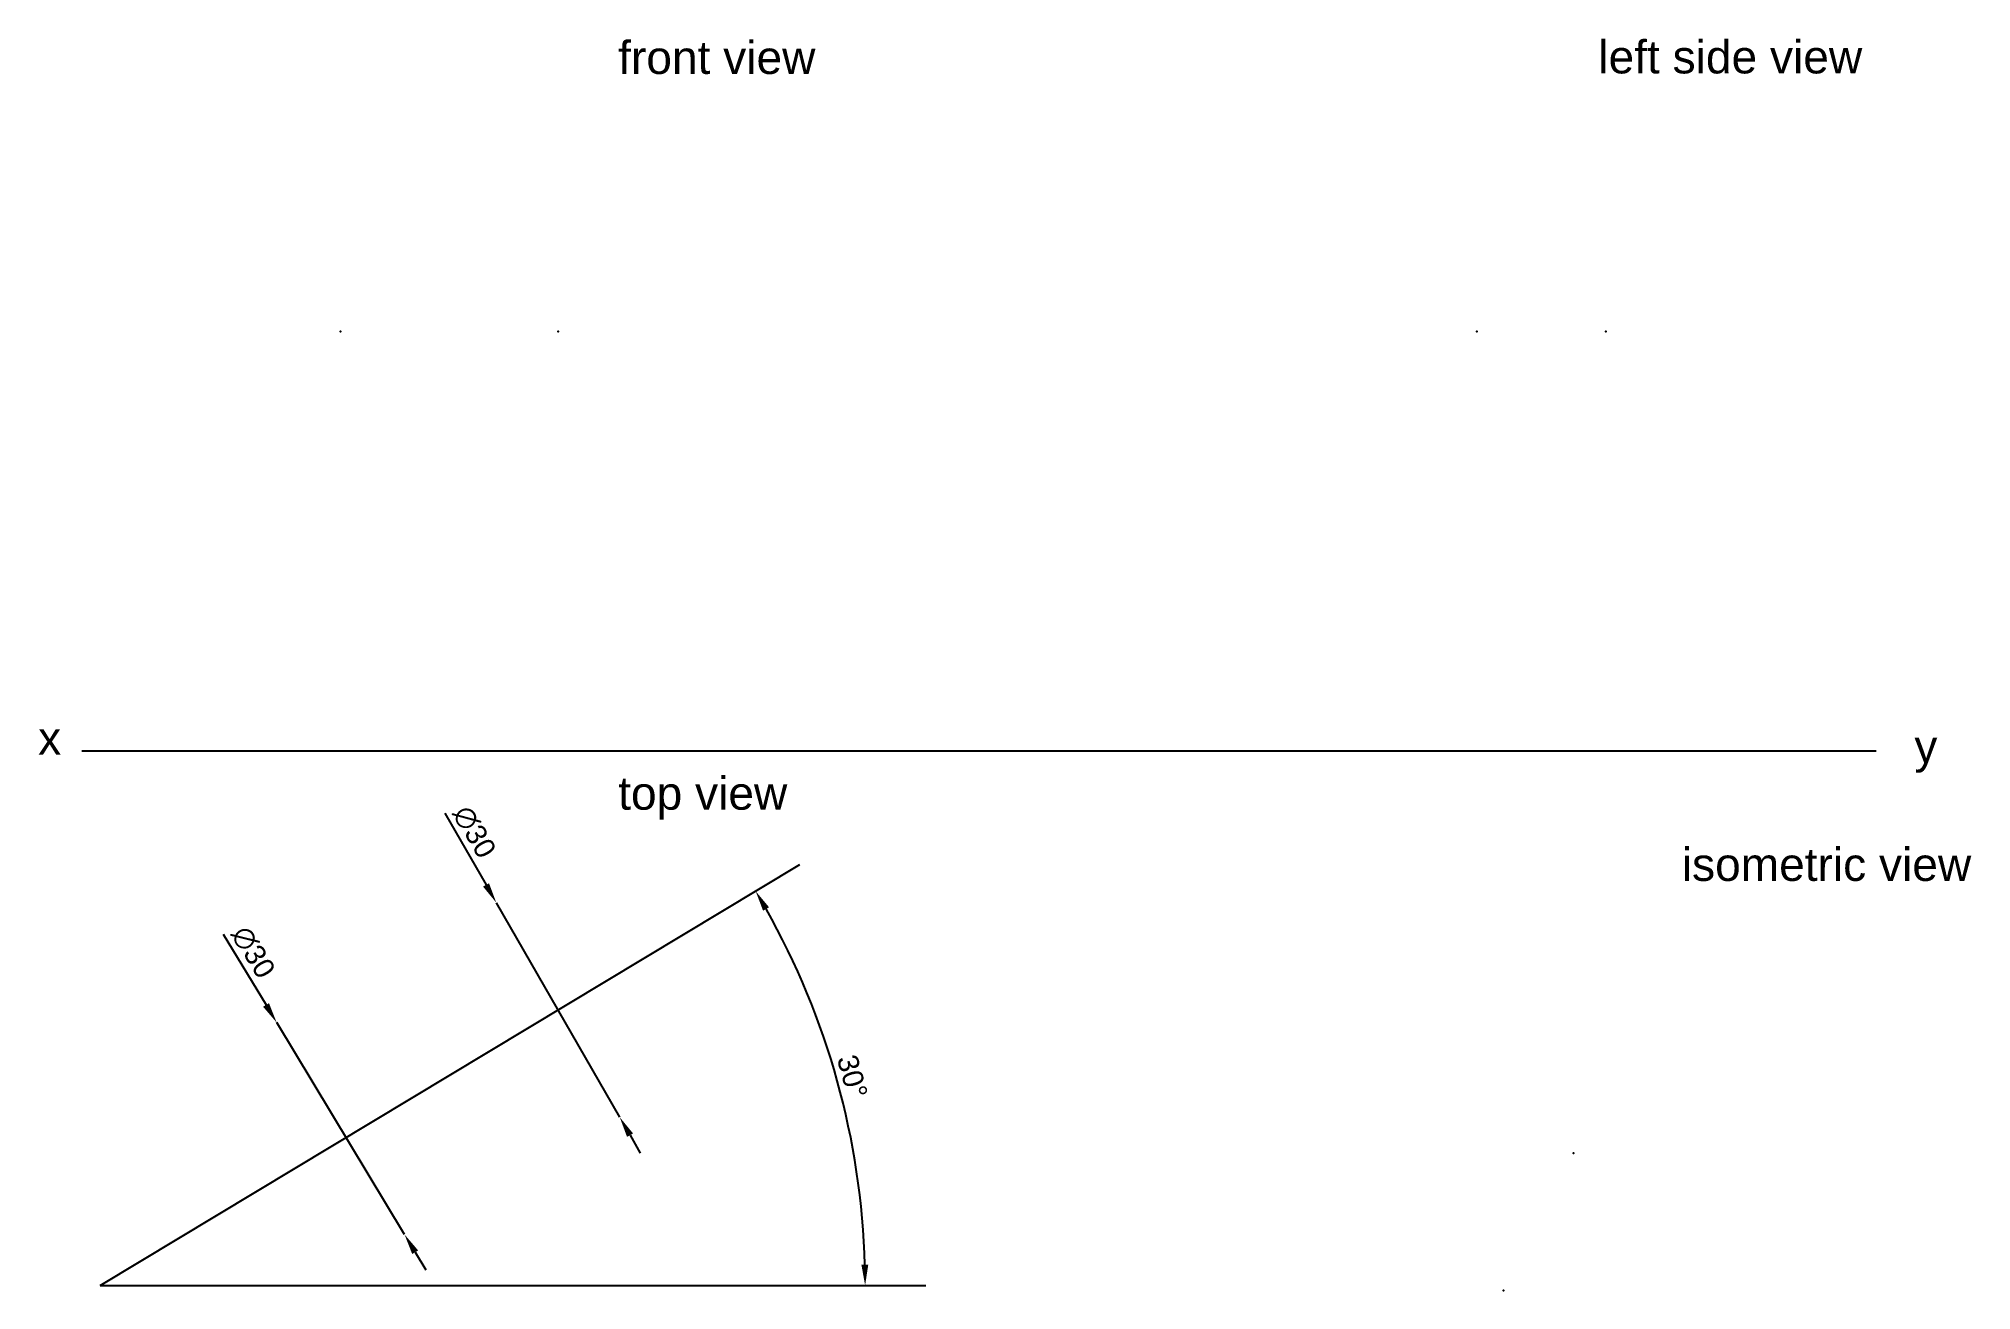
# Paper-space layout 'Layout1' of a CAD drawing. Header units: millimetres. Extents: x 10 to 244, y 35 to 187.
import ezdxf

# ---------------------------------------------------------------- set-up
doc = ezdxf.new("R2010")
doc.units = ezdxf.units.MM
doc.styles.get("Standard").update_dxf_attribs({"font": 'arial.ttf'})
doc.dimstyles.new('ISO-25', dxfattribs={"dimtxt": 2.5, "dimasz": 2.5, "dimexe": 1.25, "dimexo": 0.625, "dimtad": 1, "dimtxsty": 'Standard', "dimcen": 2.5, "dimadec": 0, "dimazin": 0, "dimtfac": 1, "dimtmove": 0, "dimatfit": 3, "dimfxl": 1, "dimarcsym": 0})

# ---------------------------------------------------------------- blocks, each defined once
blk = doc.blocks.new('*D13')
at = {"color": 0, "lineweight": -2, "transparency": 16777216}
blk.add_arc((17.04, 35.83), 92.71, 1.5451, 29.4807, dxfattribs=at)
at = {"color": 0, "transparency": 16777216}
for points in [[(97.38, 81.25), (98.1, 81.67), (96.48, 83.62)], [(110.13, 38.34), (109.3, 38.33), (109.75, 35.83)]]:
    blk.add_solid(points, dxfattribs=at)
at = {"layer": 'Defpoints', "color": 0, "transparency": 16777216}
for p in [(101.83, 86.83), (108.24, 52.48), (17.04, 35.83), (17.04, 35.83), (117.11, 35.83)]:
    blk.add_point(p, dxfattribs=at)
at = {"color": 0, "transparency": 16777216, "insert": (108.2, 61.14), "char_height": 2.5, "attachment_point": 5, "rotation": 285.5129}
blk.add_mtext('30°', dxfattribs=at)
blk = doc.blocks.new('*D14')
at = {"color": 0, "lineweight": -2, "transparency": 16777216}
for p, q in [((31.95, 78.42), (37.13, 69.82)), ((53.92, 42), (38.43, 67.68)), ((55.21, 39.85), (56.5, 37.71))]:
    blk.add_line(p, q, dxfattribs=at)
at = {"color": 0, "transparency": 16777216}
for points in [[(37.49, 70.04), (36.78, 69.61), (38.43, 67.68)], [(55.57, 40.07), (54.85, 39.64), (53.92, 42)]]:
    blk.add_solid(points, dxfattribs=at)
at = {"layer": 'Defpoints', "color": 0, "transparency": 16777216}
for p in [(38.43, 67.68), (53.92, 42)]:
    blk.add_point(p, dxfattribs=at)
at = {"color": 0, "transparency": 16777216, "insert": (35.58, 76.21), "char_height": 2.5, "attachment_point": 5, "rotation": 301.0967}
blk.add_mtext('∅30', dxfattribs=at)
blk = doc.blocks.new('*D15')
at = {"color": 0, "lineweight": -2, "transparency": 16777216}
for p, q in [((58.79, 93.08), (63.8, 84.37)), ((80.01, 56.21), (65.05, 82.21)), ((81.26, 54.04), (82.5, 51.87))]:
    blk.add_line(p, q, dxfattribs=at)
at = {"color": 0, "transparency": 16777216}
for points in [[(64.16, 84.58), (63.44, 84.17), (65.05, 82.21)], [(81.62, 54.25), (80.89, 53.83), (80.01, 56.21)]]:
    blk.add_solid(points, dxfattribs=at)
at = {"layer": 'Defpoints', "color": 0, "transparency": 16777216}
for p in [(65.05, 82.21), (80.01, 56.21)]:
    blk.add_point(p, dxfattribs=at)
at = {"color": 0, "transparency": 16777216, "insert": (62.38, 90.79), "char_height": 2.5, "attachment_point": 5, "rotation": 299.9167}
blk.add_mtext('∅30', dxfattribs=at)

psp = doc.layouts.get("Layout1")

# ---------------------------------------------------------------- linework, layer by layer
for p, q in [((14.791, 100.635), (232.307, 100.635)), ((17.041, 35.833), (101.832, 86.833)), ((17.041, 35.833), (117.113, 35.833))]:
    psp.add_line(p, q)
for p in [(46.173, 151.458), (72.528, 151.458), (183.892, 151.458), (199.525, 151.458), (72.528, 69.207), (46.173, 54.84), (195.616, 51.855), (187.14, 35.23)]:
    psp.add_point(p)

# ---------------------------------------------------------------- texts
for s, p in [('front view', (79.815, 182.676)), ('left side view', (198.621, 182.742)), ('x', (9.51, 100.166)), ('y', (236.928, 99.171)), ('top view', (79.815, 93.492))]:
    psp.add_text(s, height=4).set_placement(p)
at = {"insert": (208.74, 88.86), "char_height": 4, "width": 40.48929, "attachment_point": 1}
psp.add_mtext('isometric view', dxfattribs=at)

# ---------------------------------------------------------------- dimensions: what is measured, and where the dimension line sits
dim = psp.add_diameter_dim_2p(p1=(80.009, 56.206), p2=(65.047, 82.208), dimstyle='ISO-25', override={"dimlfac": -1})
dim.commit()
dim.dimension.update_dxf_attribs({"geometry": '*D15', "text_midpoint": (60.672, 89.811)})
dim = psp.add_angular_dim_2l(base=(108.241, 52.476), line1=((17.041, 35.833), (117.113, 35.833)), line2=((17.041, 35.833), (101.832, 86.833)), text='30°', dimstyle='ISO-25')
dim.commit()
dim.dimension.update_dxf_attribs({"geometry": '*D13', "text_midpoint": (108.203, 61.137)})
dim = psp.add_diameter_dim_2p(p1=(53.92, 41.995), p2=(38.426, 67.684), dimstyle='ISO-25', override={"dimlfac": -1})
dim.commit()
dim.dimension.update_dxf_attribs({"geometry": '*D14', "text_midpoint": (33.896, 75.195), "dimtype": 163})

doc.saveas('drawing.dxf')
